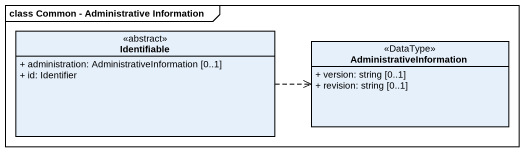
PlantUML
@startuml
mainframe class Common - Administrative Information
hide circle
hide empty members
skinparam classAttributeIconSize 0
class Identifiable <<abstract>> {
  + administration: AdministrativeInformation [0..1]
  + id: Identifier
}
class AdministrativeInformation <<DataType>> {
  + version: string [0..1]
  + revision: string [0..1]
}
Identifiable .right.> AdministrativeInformation
@enduml
